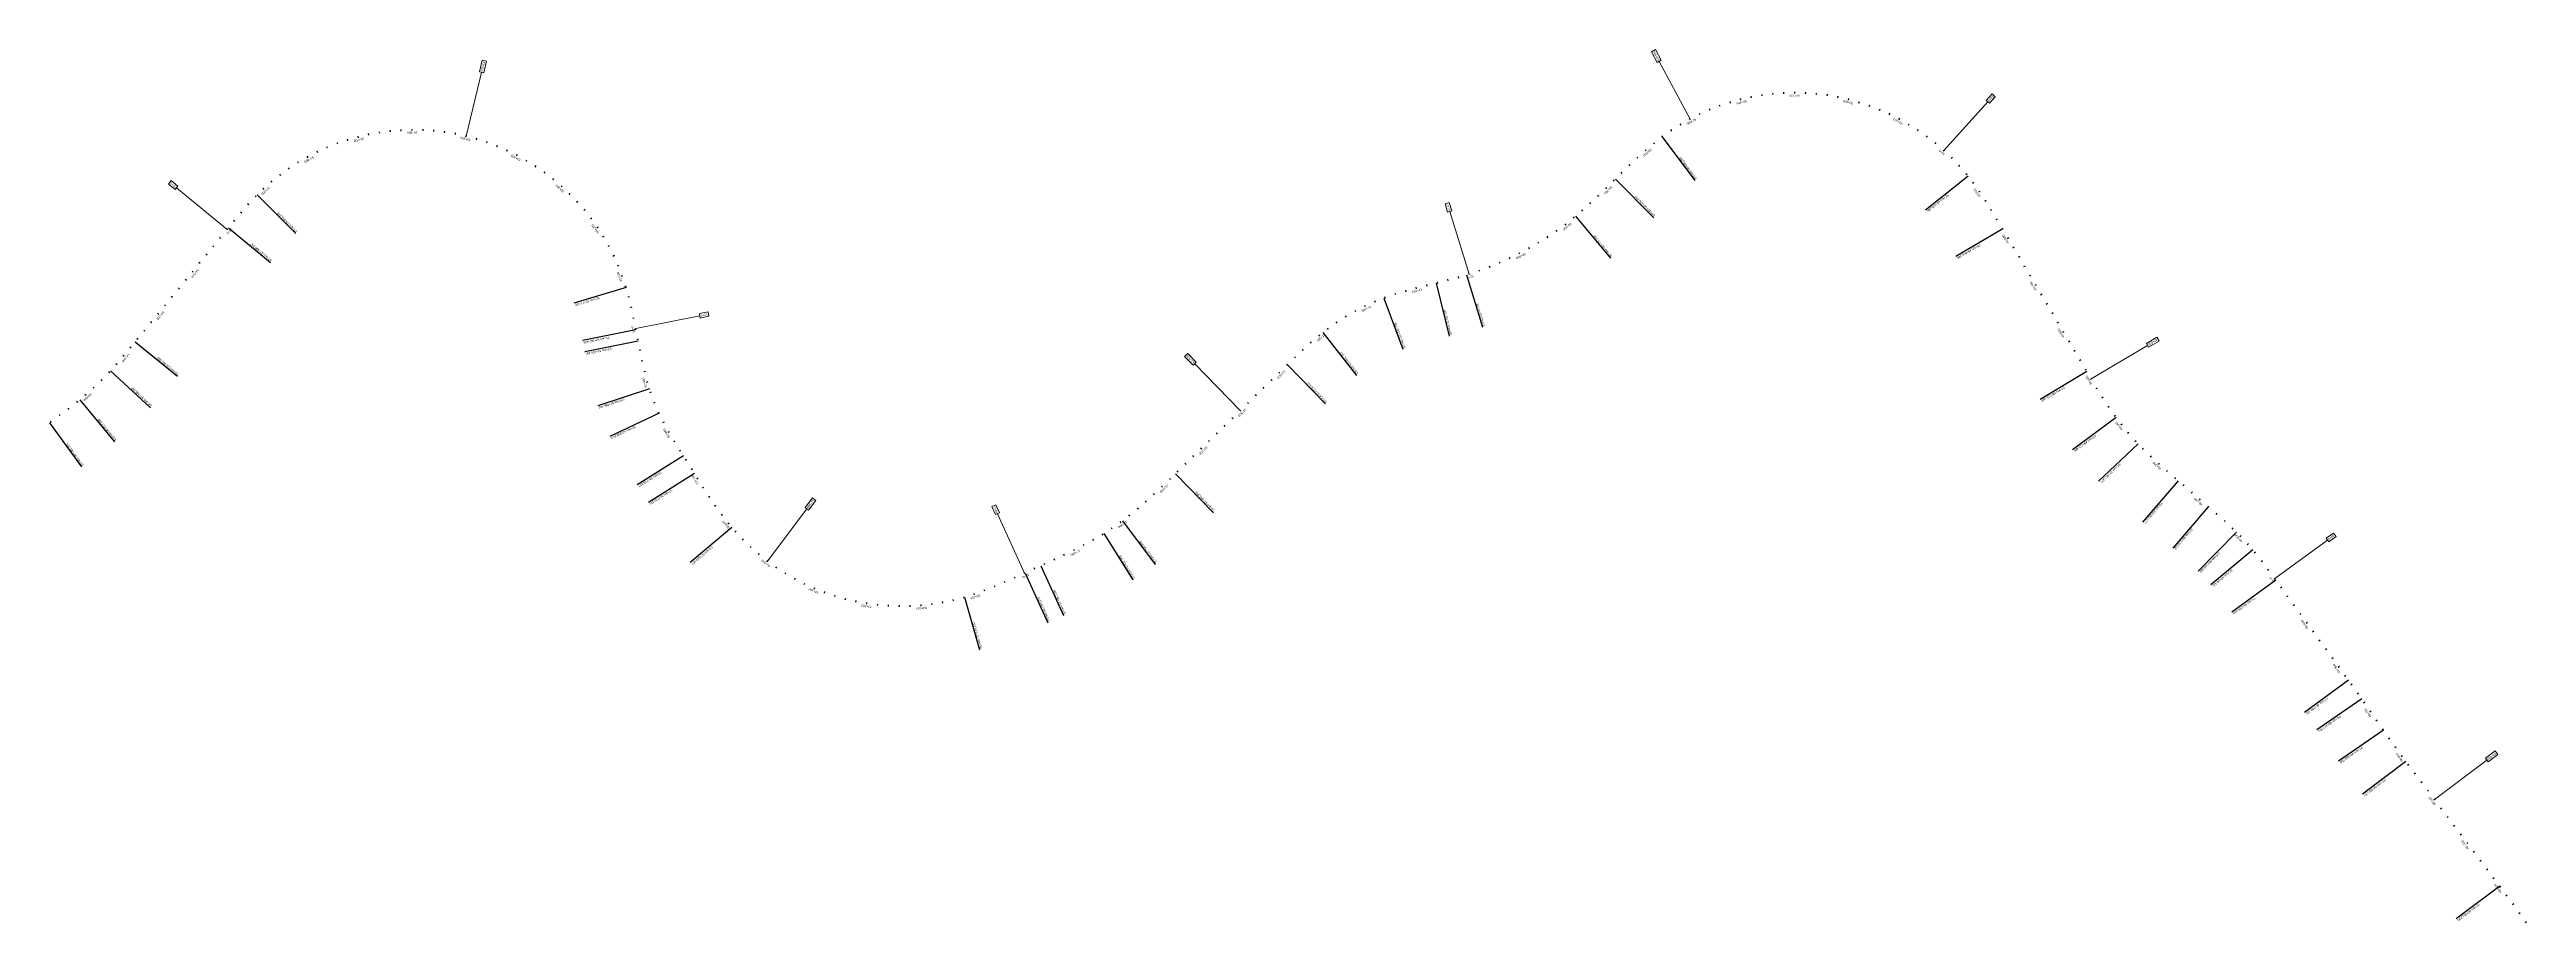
# Model space of a CAD drawing. Header units: metres. Extents: x 286368 to 330619, y 7396693 to 7466163.
# Drawn here: x 313292 to 317836, y 7431457 to 7433056 of the extents above; entities that cross this region are included whole.
import ezdxf

# ---------------------------------------------------------------- set-up
doc = ezdxf.new("R2010")
doc.units = ezdxf.units.M
doc.header["$MEASUREMENT"] = 0
for name, color, linetype, lineweight in [('U-HZ-ESTACAS', 3, 'Continuous', 30), ('U-HZ-KM', 1, 'Continuous', 20), ('U-HZ-NOTAVEIS', 2, 'Continuous', 30)]:
    doc.layers.add(name, color=color, linetype=linetype, lineweight=lineweight)
doc.layers.add('U-HZ-TRAÇO', color=3, linetype='TIC_LINE')
doc.styles.add('ARIAL', font='arial.ttf')
doc.styles.get("Standard").update_dxf_attribs({"font": 'arial.ttf'})
doc.linetypes.add('TIC_LINE', pattern='A,3.5,-0.25,["TIC",Standard,S=0.175,R=0,X=-0.05,Y=-0.1],-0.5', length=4.25)

# ---------------------------------------------------------------- blocks, each defined once
blk = doc.blocks.new('AeccTickLine')
at = {"layer": 'U-HZ-TRAÇO', "lineweight": -2}
blk.add_line((0, 1), (0, -1), dxfattribs=at)

msp = doc.modelspace()

# ---------------------------------------------------------------- linework, layer by layer
at = {"layer": 'U-HZ-KM', "linetype": 'Continuous', "lineweight": 0}
for p, q in [((314085.5, 7433036.8), (314080.3, 7433015.2)), ((314093.4, 7433034.9), (314085.5, 7433036.8)), ((314088.1, 7433013.3), (314093.4, 7433034.9)), ((316237.7, 7433056), (316230.6, 7433052.2)), ((316230.6, 7433052.2), (316241.1, 7433032.6)), ((316248.2, 7433036.4), (316237.7, 7433056)), ((316241.1, 7433032.6), (316248.2, 7433036.4)), ((316301.3, 7432928.7), (316244.7, 7433034.5)), ((314056, 7432897.6), (314084.2, 7433014.2)), ((314080.3, 7433015.2), (314088.1, 7433013.3)), ((316767, 7432871.4), (316847.6, 7432960.3)), ((316855.4, 7432975), (316844.6, 7432963)), ((316844.6, 7432963), (316850.6, 7432957.6)), ((316850.6, 7432957.6), (316861.4, 7432969.5)), ((316861.4, 7432969.5), (316855.4, 7432975)), ((313514.8, 7432815.9), (313509.7, 7432809.6)), ((313509.7, 7432809.6), (313522.1, 7432799.5)), ((313527.2, 7432805.7), (313514.8, 7432815.9)), ((313522.1, 7432799.5), (313527.2, 7432805.7)), ((313617.5, 7432726.6), (313524.7, 7432802.6)), ((315859.6, 7432775.6), (315851.8, 7432773.2)), ((315851.8, 7432773.2), (315856.6, 7432757.9)), ((315856.6, 7432757.9), (315864.3, 7432760.3)), ((315864.3, 7432760.3), (315859.6, 7432775.6)), ((315896.1, 7432644.5), (315860.5, 7432759.1)), ((314367, 7432544.8), (314484.7, 7432568.1)), ((314499.7, 7432575.2), (314483.9, 7432572.1)), ((314483.9, 7432572.1), (314485.5, 7432564.1)), ((314485.5, 7432564.1), (314501.2, 7432567.3)), ((314501.2, 7432567.3), (314499.7, 7432575.2)), ((315379.9, 7432499.3), (315374.1, 7432493.6)), ((315374.1, 7432493.6), (315389.6, 7432477.6)), ((315395.4, 7432483.3), (315379.9, 7432499.3)), ((317037.5, 7432452.7), (317140.6, 7432514)), ((317157.9, 7432529), (317138.6, 7432517.5)), ((317138.6, 7432517.5), (317142.7, 7432510.6)), ((317142.7, 7432510.6), (317162, 7432522)), ((317162, 7432522), (317157.9, 7432529)), ((315389.6, 7432477.6), (315395.4, 7432483.3)), ((315476.2, 7432394.4), (315392.5, 7432480.5)), ((314608.8, 7432118.8), (314681.1, 7432214.6)), ((314691.3, 7432234.8), (314677.9, 7432217)), ((314677.9, 7432217), (314684.3, 7432212.1)), ((314684.3, 7432212.1), (314697.8, 7432229.9)), ((314697.8, 7432229.9), (314691.3, 7432234.8)), ((315027.7, 7432221.8), (315020.4, 7432218.5)), ((315020.4, 7432218.5), (315027.1, 7432203.8)), ((315034.4, 7432207.2), (315027.7, 7432221.8)), ((315027.1, 7432203.8), (315034.4, 7432207.2)), ((315080.6, 7432096.4), (315030.7, 7432205.5)), ((317481.8, 7432170.1), (317468.6, 7432160.6)), ((317486.5, 7432163.6), (317481.8, 7432170.1)), ((317374, 7432086.7), (317471, 7432157.3)), ((317468.6, 7432160.6), (317473.4, 7432154)), ((317473.4, 7432154), (317486.5, 7432163.6)), ((317778.6, 7431770.7), (317760.7, 7431757.2)), ((317765.5, 7431750.7), (317783.5, 7431764.2)), ((317783.5, 7431764.2), (317778.6, 7431770.7)), ((317667.2, 7431681.8), (317763.1, 7431754)), ((317760.7, 7431757.2), (317765.5, 7431750.7))]:
    msp.add_line(p, q, dxfattribs=at)
at = {"layer": 'U-HZ-NOTAVEIS', "color": 1, "linetype": 'Continuous', "lineweight": -3}
for p, q in [((316250.5, 7432896.4), (316310.2, 7432816.2)), ((316164.4, 7432818.8), (316234.8, 7432747.8)), ((316811.3, 7432824.3), (316733.2, 7432761.8)), ((313672.6, 7432789.7), (313743.3, 7432719)), ((313619.9, 7432729.5), (313697.3, 7432666.1)), ((316091.4, 7432750.5), (316155.3, 7432673.6)), ((316874.9, 7432727.5), (316788.9, 7432676.6)), ((315835.5, 7432628.2), (315859.4, 7432531.1)), ((315891.5, 7432643.1), (315920.4, 7432547.3)), ((314349.4, 7432620.2), (314253.7, 7432591.2)), ((315739.5, 7432600.5), (315774.7, 7432506.9)), ((314367.5, 7432542.3), (314269.4, 7432522.9)), ((315627.6, 7432537.3), (315689.5, 7432458.8)), ((313449, 7432520.7), (313526.4, 7432457.3)), ((314371.5, 7432521.7), (314273.4, 7432502.3)), ((313403.5, 7432467.4), (313476.9, 7432399.5)), ((315562.6, 7432478.4), (315632.3, 7432406.7)), ((317029.6, 7432466), (316943.5, 7432415.1)), ((313347.4, 7432414.4), (313411, 7432337.3)), ((314392.4, 7432434.3), (314297.3, 7432403.4)), ((313291.6, 7432372.1), (313350.4, 7432291.2)), ((314410, 7432389.8), (314319.6, 7432347.2)), ((317083.3, 7432381.7), (317002.8, 7432322.5)), ((314454.6, 7432311.7), (314369.8, 7432258.7)), ((317123.5, 7432333.7), (317051, 7432264.9)), ((314475, 7432279), (314390.2, 7432226)), ((315357.2, 7432278.7), (315426.9, 7432207)), ((317197, 7432266), (317131.7, 7432190.3)), ((317252.2, 7432218.4), (317186.9, 7432142.6)), ((314543.4, 7432180.5), (314467.2, 7432115.8)), ((315226.1, 7432169), (315279, 7432084.2)), ((315260.2, 7432192.3), (315320, 7432112.2)), ((317304.1, 7432171.4), (317233.6, 7432100.5)), ((317333.6, 7432139.4), (317257.1, 7432075)), ((315081.3, 7432096.7), (315122.9, 7432005.7)), ((315110.3, 7432110), (315151.9, 7432019)), ((317376.1, 7432083.8), (317295.2, 7432025)), ((314970, 7432052.3), (314997.8, 7431956.2)), ((317509.6, 7431900.2), (317428.7, 7431841.4)), ((317533.6, 7431866.3), (317451.4, 7431809.4)), ((317573.3, 7431808.9), (317491, 7431752.1)), ((317614.7, 7431751.5), (317534.9, 7431691.3)), ((317786.8, 7431523), (317706.9, 7431462.8))]:
    msp.add_line(p, q, dxfattribs=at)

# ---------------------------------------------------------------- block references
at = {"layer": 'U-HZ-TRAÇO', "linetype": 'Continuous', "lineweight": -3}
for p, xscale, yscale, zscale, rotation in [((316337.5, 7432945.8), 1.5, 1.5, 1.5, 202.551726755773), ((316356.1, 7432953), 1.5, 1.5, 1.5, 199.7362093350149), ((316375.1, 7432959.3), 1.5, 1.5, 1.5, 196.9206919141958), ((316394.4, 7432964.7), 1.5, 1.5, 1.5, 194.1051744934205), ((316413.9, 7432969.1), 1.5, 1.5, 1.5, 191.2896570726169), ((316433.6, 7432972.5), 1.5, 1.5, 1.5, 188.474139651822), ((316453.4, 7432975), 1.5, 1.5, 1.5, 185.6586222310346), ((316473.4, 7432976.5), 1.5, 1.5, 1.5, 182.8431048102424), ((316493.4, 7432977), 1.5, 1.5, 1.5, 180.0275873894484), ((316513.4, 7432976.5), 1.5, 1.5, 1.5, 177.2120699686634), ((316533.3, 7432975), 1.5, 1.5, 1.5, 174.3965525478669), ((316553.2, 7432972.6), 1.5, 1.5, 1.5, 171.5810351270765), ((316572.9, 7432969.2), 1.5, 1.5, 1.5, 168.765517706276), ((316592.4, 7432964.8), 1.5, 1.5, 1.5, 165.9500002854842), ((316611.6, 7432959.4), 1.5, 1.5, 1.5, 163.1344828647141), ((316630.6, 7432953.2), 1.5, 1.5, 1.5, 160.3189654439077), ((316649.3, 7432946), 1.5, 1.5, 1.5, 157.5034480231292), ((313858, 7432895.9), 1.5, 1.5, 1.5, 194.5780365045012), ((313877.4, 7432900.5), 1.5, 1.5, 1.5, 191.7590559626526), ((313897.1, 7432904.1), 1.5, 1.5, 1.5, 188.9400754207951), ((313916.9, 7432906.7), 1.5, 1.5, 1.5, 186.1210948789544), ((313936.9, 7432908.3), 1.5, 1.5, 1.5, 183.3021143371065), ((313956.9, 7432909), 1.5, 1.5, 1.5, 180.4831337952527), ((313976.9, 7432908.7), 1.5, 1.5, 1.5, 177.6641532534028), ((313996.8, 7432907.4), 1.5, 1.5, 1.5, 174.84517271155), ((314016.7, 7432905.1), 1.5, 1.5, 1.5, 172.0261921697025), ((314036.4, 7432901.8), 1.5, 1.5, 1.5, 169.2072116278684), ((314056, 7432897.6), 1.5, 1.5, 1.5, 166.3882310860229), ((316250.7, 7432896.6), 1.5, 1.5, 1.5, 216.6293138597559), ((316267.1, 7432908.1), 1.5, 1.5, 1.5, 213.8137964389346), ((316284, 7432918.8), 1.5, 1.5, 1.5, 210.9982790181341), ((316301.3, 7432928.7), 1.5, 1.5, 1.5, 208.1827615973862), ((316319.2, 7432937.7), 1.5, 1.5, 1.5, 205.3672441765986), ((316667.6, 7432937.9), 1.5, 1.5, 1.5, 154.6879306023359), ((316685.4, 7432928.9), 1.5, 1.5, 1.5, 151.872413181566), ((316702.8, 7432919), 1.5, 1.5, 1.5, 149.0568957607204), ((316719.7, 7432908.3), 1.5, 1.5, 1.5, 146.2413783399417), ((316736.1, 7432896.8), 1.5, 1.5, 1.5, 143.4258609191656), ((313747.9, 7432849.1), 1.5, 1.5, 1.5, 211.4919197555547), ((313765.2, 7432859.2), 1.5, 1.5, 1.5, 208.6729392137107), ((313783, 7432868.3), 1.5, 1.5, 1.5, 205.8539586718852), ((313801.2, 7432876.6), 1.5, 1.5, 1.5, 203.0349781300326), ((313819.8, 7432884), 1.5, 1.5, 1.5, 200.2159975881984), ((313838.7, 7432890.4), 1.5, 1.5, 1.5, 197.3970170463354), ((314075.3, 7432892.4), 1.5, 1.5, 1.5, 163.5692505441628), ((314094.3, 7432886.3), 1.5, 1.5, 1.5, 160.7502700023172), ((314113, 7432879.2), 1.5, 1.5, 1.5, 157.9312894604747), ((314131.4, 7432871.3), 1.5, 1.5, 1.5, 155.1123089186378), ((314149.3, 7432862.4), 1.5, 1.5, 1.5, 152.2933283767769), ((314166.8, 7432852.7), 1.5, 1.5, 1.5, 149.4743478349059), ((316204.8, 7432858), 1.5, 1.5, 1.5, 222.8265507727176), ((316219.7, 7432871.4), 1.499999999999999, 1.499999999999999, 1.499999999999999, 221.2236910237641), ((316235, 7432884.3), 1.5, 1.5, 1.5, 219.1509412688729), ((316751.8, 7432884.5), 1.5, 1.5, 1.5, 140.6103434983439), ((316767, 7432871.4), 1.5, 1.5, 1.5, 137.7948260775781), ((316781.5, 7432857.6), 1.5, 1.5, 1.5, 134.9793086567726), ((313699.3, 7432814.1), 1.5, 1.5, 1.5, 219.9488613811305), ((313714.9, 7432826.6), 1.5, 1.5, 1.5, 217.1298808392586), ((313731.1, 7432838.3), 1.5, 1.5, 1.5, 214.3109002974638), ((314183.7, 7432842.1), 1.5, 1.5, 1.5, 146.6553672931016), ((314200.2, 7432830.7), 1.5, 1.5, 1.5, 143.8363867512581), ((314216, 7432818.5), 1.5, 1.5, 1.5, 141.0174062093916), ((314231.2, 7432805.5), 1.5, 1.5, 1.5, 138.1984256675113), ((316161.8, 7432816.2), 1.5, 1.5, 1.5, 224.7407307440778), ((316176, 7432830.2), 1.5, 1.5, 1.5, 224.5867621765448), ((316190.3, 7432844.2), 1.5, 1.5, 1.5, 223.9488796331752), ((316795.2, 7432843.2), 1.5, 1.5, 1.5, 132.1637912360351), ((316808.3, 7432828), 1.5, 1.5, 1.5, 129.3482738152111), ((316820.6, 7432812.2), 1.5, 1.5, 1.5, 126.7237119870933), ((313656.2, 7432772.4), 1.5, 1.5, 1.5, 227.9085481463845), ((313669.9, 7432787), 1.5, 1.5, 1.5, 225.5743783428075), ((313684.3, 7432800.9), 1.5, 1.5, 1.5, 222.7678419229944), ((314245.8, 7432791.8), 1.5, 1.5, 1.5, 135.3794451257132), ((314259.7, 7432777.5), 1.5, 1.5, 1.5, 132.5604645838433), ((314272.9, 7432762.4), 1.5, 1.5, 1.5, 129.7414840419499), ((316103.8, 7432761.1), 1.5, 1.5, 1.5, 221.2323999393562), ((316118.6, 7432774.5), 1.5, 1.5, 1.5, 222.7086696902078), ((316133.2, 7432788.2), 1.5, 1.5, 1.5, 223.7873240972922), ((316147.6, 7432802.1), 1.5, 1.5, 1.5, 224.4649969554344), ((316832.2, 7432796), 1.5, 1.5, 1.5, 124.5493310812721), ((316843.3, 7432779.3), 1.5, 1.5, 1.5, 122.8410976706195), ((316854, 7432762.4), 1.5, 1.5, 1.5, 121.6117743194321), ((313617.5, 7432726.6), 1.5, 1.5, 1.5, 230.6950308663488), ((313630.2, 7432742), 1.5, 1.5, 1.5, 230.462652347152), ((313643, 7432757.4), 1.5, 1.5, 1.5, 229.5379728144994), ((314285.3, 7432746.7), 1.5, 1.5, 1.5, 126.922503500107), ((314296.9, 7432730.4), 1.5, 1.5, 1.5, 124.1035229582565), ((314307.7, 7432713.6), 1.5, 1.5, 1.5, 121.2845424164552), ((316056.8, 7432723.9), 1.5, 1.5, 1.5, 215.3479366329638), ((316072.9, 7432735.7), 1.5, 1.5, 1.5, 217.3583148615367), ((316088.5, 7432748.2), 1.5, 1.5, 1.5, 219.3686930900618), ((316864.3, 7432745.3), 1.5, 1.5, 1.5, 120.8663971003749), ((316874.6, 7432728.1), 1.5, 1.5, 1.5, 120.6062943263824), ((313579.5, 7432680.1), 1.5, 1.5, 1.5, 230.6950308663488), ((313592.2, 7432695.6), 1.5, 1.5, 1.5, 230.6950308663488), ((313604.9, 7432711.1), 1.5, 1.5, 1.5, 230.6950308663488), ((314317.6, 7432696.3), 1.5, 1.5, 1.5, 118.4655618745833), ((314326.7, 7432678.4), 1.5, 1.5, 1.5, 115.6465813327857), ((315970.5, 7432673.5), 1.5, 1.5, 1.5, 205.296045490335), ((315988.5, 7432682.3), 1.5, 1.5, 1.5, 207.3064237188857), ((316006.1, 7432691.8), 1.5, 1.5, 1.5, 209.3168019474011), ((316023.3, 7432701.9), 1.5, 1.5, 1.5, 211.3271801759426), ((316040.2, 7432712.6), 1.5, 1.5, 1.5, 213.3375584044466), ((316884.7, 7432710.9), 1.5, 1.5, 1.5, 120.6059828893868), ((316894.9, 7432693.7), 1.5, 1.5, 1.5, 120.6059828893868), ((316905.1, 7432676.5), 1.5, 1.5, 1.5, 120.6059828893868), ((313541.5, 7432633.7), 1.5, 1.5, 1.5, 230.6950308663488), ((313554.2, 7432649.2), 1.5, 1.5, 1.5, 230.6950308663488), ((313566.8, 7432664.7), 1.5, 1.5, 1.5, 230.6950308663488), ((314334.9, 7432660.2), 1.5, 1.5, 1.5, 112.827600790853), ((314342.2, 7432641.6), 1.5, 1.5, 1.5, 110.0086202490501), ((315818.7, 7432624.1), 1.5, 1.5, 1.5, 194.0693698534257), ((315838.1, 7432628.9), 1.5, 1.5, 1.5, 193.8726410255431), ((315857.5, 7432633.7), 1.5, 1.5, 1.5, 194.3143261496562), ((315876.9, 7432638.9), 1.5, 1.5, 1.5, 195.4488745687216), ((315896.1, 7432644.5), 1.5, 1.5, 1.5, 197.2545325762199), ((315915, 7432650.7), 1.5, 1.5, 1.5, 199.2649108047421), ((315933.8, 7432657.7), 1.5, 1.5, 1.5, 201.2752890332934), ((315952.3, 7432665.2), 1.5, 1.5, 1.5, 203.2856672618003), ((316915.3, 7432659.2), 1.5, 1.5, 1.5, 120.6059828893868), ((316925.5, 7432642), 1.5, 1.5, 1.5, 120.6059828893868), ((316935.7, 7432624.8), 1.5, 1.5, 1.5, 120.6059828893868), ((313503.5, 7432587.3), 1.5, 1.5, 1.5, 230.6950308663488), ((313516.2, 7432602.8), 1.5, 1.5, 1.5, 230.6950308663488), ((313528.8, 7432618.2), 1.5, 1.5, 1.5, 230.6950308663488), ((314348.6, 7432622.6), 1.5, 1.5, 1.5, 107.1896397071539), ((314354.1, 7432603.4), 1.500000000000001, 1.500000000000001, 1.500000000000001, 104.6384578248755), ((314358.8, 7432584), 1.5, 1.5, 1.5, 102.7862272634274), ((315687.4, 7432576.7), 1.5, 1.5, 1.5, 208.4477390705136), ((315705.2, 7432585.8), 1.5, 1.5, 1.5, 205.7193686175084), ((315723.4, 7432594), 1.5, 1.5, 1.5, 202.990998164462), ((315742, 7432601.4), 1.5, 1.5, 1.5, 200.2754814672202), ((315760.9, 7432607.9), 1.5, 1.5, 1.5, 197.9268528057875), ((315780.1, 7432613.8), 1.5, 1.5, 1.5, 196.1008107079515), ((315799.3, 7432619.1), 1.5, 1.5, 1.5, 194.8130232789518), ((316945.8, 7432607.6), 1.5, 1.5, 1.5, 120.6059828893868), ((316956, 7432590.4), 1.5, 1.5, 1.5, 120.6059828893868), ((313465.5, 7432540.9), 1.5, 1.5, 1.5, 230.6950308663488), ((313478.2, 7432556.3), 1.5, 1.5, 1.5, 230.6950308663488), ((313490.8, 7432571.8), 1.5, 1.5, 1.5, 230.6950308663488), ((314363, 7432564.4), 1.5, 1.5, 1.5, 101.6387418374416), ((314367, 7432544.8), 1.5, 1.5, 1.5, 101.1960015469181), ((315621.1, 7432532.1), 1.5, 1.5, 1.5, 219.2925420924848), ((315636.9, 7432544.4), 1.5, 1.5, 1.5, 216.6328504295024), ((315653.2, 7432556), 1.5, 1.5, 1.5, 213.9044799765369), ((315670.1, 7432566.8), 1.5, 1.5, 1.5, 211.1761095235147), ((316966.2, 7432573.2), 1.5, 1.5, 1.5, 120.6059828893868), ((316976.4, 7432556), 1.5, 1.5, 1.5, 120.6059828893868), ((316986.6, 7432538.8), 1.5, 1.5, 1.5, 120.6059828893868), ((313427.4, 7432494.5), 1.5, 1.5, 1.5, 229.8762281981251), ((313440.1, 7432509.9), 1.5, 1.5, 1.5, 230.5571636578115), ((313452.8, 7432525.4), 1.5, 1.5, 1.5, 230.6950308663488), ((314370.8, 7432525.2), 1.5, 1.5, 1.5, 101.1902077319462), ((314374.7, 7432505.6), 1.5, 1.5, 1.5, 101.4180153333612), ((315576.6, 7432492), 1.5, 1.5, 1.5, 223.8894331843906), ((315591.1, 7432505.7), 1.5, 1.5, 1.5, 222.9726125751161), ((315605.9, 7432519.2), 1.5, 1.5, 1.5, 221.4370337259832), ((316996.7, 7432521.5), 1.5, 1.5, 1.5, 120.6059828893868), ((317006.9, 7432504.3), 1.5, 1.5, 1.5, 120.6059828893868), ((317017.1, 7432487.1), 1.5, 1.5, 1.5, 120.6059828893868), ((313386.9, 7432450.2), 1.5, 1.5, 1.5, 224.8241875704475), ((313400.9, 7432464.6), 1.5, 1.5, 1.5, 226.8170842491411), ((313414.3, 7432479.4), 1.5, 1.5, 1.5, 228.6258936873767), ((314378.8, 7432486), 1.5, 1.5, 1.5, 102.3056357238763), ((314383.3, 7432466.5), 1.5, 1.5, 1.5, 103.8633821905678), ((314388.5, 7432447.2), 1.5, 1.5, 1.5, 106.0912547334358), ((315533.5, 7432450.2), 1.5, 1.5, 1.5, 224.1851623341186), ((315547.9, 7432464.1), 1.5, 1.5, 1.5, 224.1851623341186), ((315562.2, 7432478), 1.5, 1.5, 1.5, 224.1851623341186), ((317027.3, 7432469.9), 1.5, 1.5, 1.5, 120.6059828893868), ((317037.5, 7432452.7), 1.5, 1.5, 1.5, 120.7434306518675), ((313326.5, 7432397.9), 1.5, 1.5, 1.5, 217.3573700207928), ((313342.3, 7432410.2), 1.5, 1.5, 1.5, 218.8767906727942), ((313357.6, 7432423), 1.5, 1.5, 1.5, 220.8383942130731), ((313372.5, 7432436.4), 1.5, 1.5, 1.5, 222.8312908917701), ((314394.5, 7432428.1), 1.5, 1.5, 1.5, 108.9539586679333), ((314401.5, 7432409.4), 1.5, 1.5, 1.5, 111.9695260107128), ((315490.5, 7432408.3), 1.5, 1.5, 1.5, 224.1851623341186), ((315504.8, 7432422.3), 1.5, 1.5, 1.5, 224.1851623341186), ((315519.2, 7432436.2), 1.5, 1.5, 1.5, 224.1851623341186), ((317047.8, 7432435.5), 1.5, 1.5, 1.5, 121.327582539095), ((317058.3, 7432418.6), 1.5, 1.5, 1.5, 122.3701006624272), ((317069.2, 7432401.8), 1.5, 1.5, 1.5, 123.870985021864), ((313294.4, 7432374.1), 1.5, 1.5, 1.5, 216.0267258699755), ((313310.5, 7432385.9), 1.5, 1.5, 1.5, 216.4073484198533), ((314409.5, 7432391), 1.5, 1.5, 1.5, 114.9850933534187), ((314418.4, 7432373.1), 1.5, 1.5, 1.5, 117.7100257883053), ((314428, 7432355.6), 1.5, 1.5, 1.5, 119.7664114655634), ((315433.1, 7432352.6), 1.5, 1.5, 1.5, 224.1851623341186), ((315447.5, 7432366.5), 1.5, 1.5, 1.5, 224.1851623341186), ((315461.8, 7432380.5), 1.5, 1.5, 1.5, 224.1851623341186), ((315476.2, 7432394.4), 1.5, 1.5, 1.5, 224.1851623341186), ((317080.7, 7432385.4), 1.5, 1.5, 1.5, 125.8302356174055), ((317092.7, 7432369.4), 1.5, 1.5, 1.5, 128.1104046860958), ((317105.3, 7432353.9), 1.5, 1.5, 1.5, 130.4022358665645), ((314438.1, 7432338.4), 1.5, 1.5, 1.5, 121.1526710666451), ((314448.6, 7432321.3), 1.5, 1.5, 1.5, 121.8688045915503), ((314459.2, 7432304.4), 1.5, 1.5, 1.5, 121.9771533945311), ((315390.1, 7432310.8), 1.5, 1.5, 1.5, 224.1851623341186), ((315404.5, 7432324.7), 1.5, 1.5, 1.5, 224.1851623341186), ((315418.8, 7432338.7), 1.5, 1.5, 1.5, 224.1851623341186), ((317118.6, 7432338.9), 1.5, 1.5, 1.5, 132.6940670470761), ((317132.5, 7432324.5), 1.5, 1.5, 1.5, 134.8908862524209), ((317146.8, 7432310.6), 1.5, 1.5, 1.5, 136.658406269233), ((314469.8, 7432287.4), 1.5, 1.5, 1.5, 121.9771533945311), ((314480.4, 7432270.4), 1.5, 1.5, 1.5, 122.0365643732894), ((315347.1, 7432269), 1.5, 1.5, 1.5, 224.0981454762649), ((315361.4, 7432282.9), 1.5, 1.5, 1.5, 224.1851623341186), ((315375.8, 7432296.8), 1.5, 1.5, 1.5, 224.1851623341186), ((317161.5, 7432297), 1.5, 1.5, 1.5, 137.9675600499403), ((317176.5, 7432283.8), 1.5, 1.5, 1.5, 138.818347594543), ((317191.6, 7432270.6), 1.5, 1.5, 1.5, 139.210768903041), ((314491, 7432253.5), 1.5, 1.5, 1.5, 122.5047389326208), ((314501.9, 7432236.7), 1.5, 1.5, 1.5, 123.4387328375869), ((314513.1, 7432220.2), 1.5, 1.5, 1.5, 124.8385460881879), ((315288.3, 7432214.8), 1.5, 1.5, 1.5, 220.2865724028179), ((315303.3, 7432227.9), 1.5, 1.5, 1.5, 221.7683497897618), ((315318.1, 7432241.4), 1.5, 1.5, 1.5, 222.8975377643179), ((315332.7, 7432255.1), 1.5, 1.5, 1.5, 223.6741363264854), ((317206.7, 7432257.6), 1.5, 1.5, 1.5, 139.2398359509901), ((317221.9, 7432244.5), 1.5, 1.5, 1.5, 139.2398359509901), ((317237, 7432231.5), 1.5, 1.5, 1.5, 139.2398359509901), ((317252.2, 7432218.4), 1.5, 1.5, 1.5, 139.2398359509901), ((314524.8, 7432203.9), 1.5, 1.5, 1.5, 126.7041786844236), ((314537.1, 7432188.1), 1.5, 1.5, 1.5, 129.0356306262942), ((314550, 7432172.9), 1.5, 1.5, 1.5, 131.7734909345093), ((315223.8, 7432167.6), 1.5, 1.5, 1.5, 211.6920440857628), ((315240.6, 7432178.4), 1.5, 1.5, 1.5, 213.9806515230946), ((315256.9, 7432189.9), 1.5, 1.5, 1.5, 216.2724827036494), ((315272.8, 7432202.1), 1.5, 1.5, 1.5, 218.4522056034857), ((317267.3, 7432205.3), 1.5, 1.5, 1.5, 138.9093742148008), ((317282.3, 7432192.1), 1.5, 1.5, 1.5, 137.913460143022), ((317296.9, 7432178.5), 1.5, 1.5, 1.5, 136.2520898631934), ((314563.7, 7432158.3), 1.5, 1.5, 1.5, 134.568407008354), ((314578.1, 7432144.4), 1.5, 1.5, 1.5, 137.3633230821358), ((314593.1, 7432131.2), 1.5, 1.5, 1.5, 140.1582391559535), ((315153.3, 7432129.8), 1.5, 1.5, 1.5, 205.5361518327134), ((315171.2, 7432138.6), 1.5, 1.5, 1.5, 206.5462407773934), ((315189, 7432147.8), 1.5, 1.5, 1.5, 207.9089191344617), ((315206.5, 7432157.4), 1.5, 1.5, 1.5, 209.6241869039182), ((317311.1, 7432164.4), 1.5, 1.5, 1.5, 134.0073141542635), ((317324.7, 7432149.7), 1.5, 1.5, 1.5, 131.6782174261292), ((317337.7, 7432134.5), 1.5, 1.5, 1.5, 129.3833625535408), ((314608.8, 7432118.8), 1.5, 1.5, 1.5, 142.9531552297617), ((314625, 7432107.1), 1.5, 1.5, 1.5, 145.7480713036047), ((314641.8, 7432096.3), 1.5, 1.5, 1.5, 148.5429873773662), ((314659.2, 7432086.3), 1.5, 1.5, 1.5, 151.3379034511758), ((314676.9, 7432077.1), 1.5, 1.5, 1.5, 154.1328195250074), ((315044.1, 7432080), 1.5, 1.5, 1.5, 203.5819664462341), ((315062.4, 7432088.1), 1.5, 1.5, 1.5, 204.2988580570148), ((315080.6, 7432096.4), 1.5, 1.5, 1.5, 204.5499303221605), ((315098.8, 7432104.7), 1.5, 1.5, 1.5, 204.5502844082527), ((315117, 7432113), 1.5, 1.5, 1.5, 204.5737421805178), ((315135.2, 7432121.3), 1.5, 1.5, 1.5, 204.8786523004216), ((317350.1, 7432118.8), 1.5, 1.5, 1.5, 127.6004720585122), ((317362.2, 7432102.9), 1.5, 1.5, 1.5, 126.4830377715333), ((317374, 7432086.7), 1.5, 1.5, 1.5, 126.0310596926042), ((314695.1, 7432068.8), 1.5, 1.5, 1.5, 156.9277355988032), ((314713.7, 7432061.5), 1.5, 1.5, 1.5, 159.7226516725916), ((314732.6, 7432055), 1.5, 1.5, 1.5, 162.5175677464248), ((314751.9, 7432049.4), 1.5, 1.5, 1.5, 165.3124838202207), ((314771.3, 7432044.8), 1.5, 1.5, 1.5, 168.1073998940359), ((314791, 7432041.2), 1.5, 1.5, 1.5, 170.9023159678282), ((314810.8, 7432038.5), 1.5, 1.5, 1.5, 173.6972320416447), ((314830.7, 7432036.8), 1.5, 1.5, 1.5, 176.4921481154399), ((314850.7, 7432036.1), 1.5, 1.5, 1.5, 179.2870641892463), ((314870.7, 7432036.3), 1.5, 1.5, 1.5, 182.0819802630577), ((314890.7, 7432037.5), 1.5, 1.5, 1.5, 184.8768963368671), ((314910.5, 7432039.7), 1.5, 1.5, 1.5, 187.6718124106722), ((314930.3, 7432042.9), 1.5, 1.5, 1.5, 190.4667284844787), ((314949.9, 7432047), 1.5, 1.5, 1.5, 193.2616445582771), ((314969.2, 7432052), 1.500000000000001, 1.500000000000001, 1.500000000000001, 196.0565606320904), ((314988.3, 7432058), 1.5, 1.5, 1.5, 198.6363755400832), ((315007.1, 7432064.8), 1.5, 1.5, 1.5, 200.7507251877684), ((315025.7, 7432072.1), 1.5, 1.5, 1.5, 202.3992554898187), ((317385.7, 7432070.5), 1.5, 1.5, 1.5, 126.0203748749062), ((317397.5, 7432054.4), 1.5, 1.5, 1.5, 126.0203748749062), ((317409.3, 7432038.2), 1.5, 1.5, 1.5, 126.0203748749062), ((317421, 7432022), 1.5, 1.5, 1.5, 126.0203748749062), ((317432.8, 7432005.8), 1.5, 1.5, 1.5, 126.0203748749062), ((317444.5, 7431989.7), 1.5, 1.5, 1.5, 126.0203748749062), ((317456.3, 7431973.5), 1.5, 1.5, 1.5, 126.0203748749062), ((317468.1, 7431957.3), 1.5, 1.5, 1.5, 126.0203748749062), ((317479.8, 7431941.1), 1.5, 1.5, 1.5, 126.0203748749062), ((317491.6, 7431925), 1.5, 1.5, 1.5, 126.0203748749062), ((317503.4, 7431908.8), 1.5, 1.5, 1.5, 126.0203748749062), ((317515.1, 7431892.6), 1.5, 1.5, 1.5, 125.7114435537858), ((317526.7, 7431876.3), 1.5, 1.5, 1.5, 125.0566346450673), ((317538.1, 7431859.9), 1.5, 1.5, 1.5, 124.6572349518451), ((317549.5, 7431843.4), 1.5, 1.5, 1.5, 124.6572349518451), ((317560.8, 7431826.9), 1.5, 1.5, 1.5, 124.6572349518451), ((317572.2, 7431810.5), 1.5, 1.5, 1.5, 124.6572349518451), ((317583.7, 7431794.1), 1.5, 1.5, 1.5, 125.2496955399805), ((317595.3, 7431777.8), 1.5, 1.5, 1.5, 125.9045044486863), ((317607.1, 7431761.7), 1.5, 1.5, 1.5, 126.5593133574092), ((317619.1, 7431745.7), 1.5, 1.5, 1.5, 126.9767123435317), ((317631.1, 7431729.7), 1.5, 1.5, 1.5, 126.9767123435317), ((317643.2, 7431713.7), 1.5, 1.5, 1.5, 126.9767123435317), ((317655.2, 7431697.8), 1.5, 1.5, 1.5, 126.9767123435317), ((317667.2, 7431681.8), 1.5, 1.5, 1.5, 126.9767123435317), ((317679.3, 7431665.8), 1.5, 1.5, 1.5, 126.9767123435317), ((317691.3, 7431649.8), 1.5, 1.5, 1.5, 126.9767123435317), ((317703.3, 7431633.9), 1.5, 1.5, 1.5, 126.9767123435317), ((317715.3, 7431617.9), 1.5, 1.5, 1.5, 126.9767123435317), ((317727.4, 7431601.9), 1.5, 1.5, 1.5, 126.9767123435317), ((317739.4, 7431585.9), 1.5, 1.5, 1.5, 126.9767123435317), ((317751.4, 7431569.9), 1.5, 1.5, 1.5, 126.9767123435317), ((317763.5, 7431554), 1.5, 1.5, 1.5, 126.9767123435317), ((317775.5, 7431538), 1.5, 1.5, 1.5, 126.9767123435317), ((317787.5, 7431522), 1.5, 1.5, 1.5, 126.9761010248577), ((317799.5, 7431506), 1.5, 1.5, 1.5, 126.7944767016641), ((317811.4, 7431490), 1.5, 1.5, 1.5, 126.2894266346454), ((317823.2, 7431473.8), 1.5, 1.5, 1.5, 125.4613610843734), ((317834.6, 7431457.4), 1.5, 1.5, 1.5, 124.3118192194371)]:
    msp.add_blockref('AeccTickLine', p, dxfattribs=dict(at, xscale=xscale, yscale=yscale, zscale=zscale, rotation=rotation))

# ---------------------------------------------------------------- texts
at = {"layer": 'U-HZ-ESTACAS', "style": 'ARIAL'}
for s, rotation, p in [('50+400', 194.1052, (316404.3, 7432963.7)), ('50+300', 180.0276, (316502.7, 7432973.6)), ('50+200', 165.95, (316600.7, 7432959.3)), ('53+600', 180.4831, (313966.3, 7432905.7)), ('53+500', 166.3882, (314064.3, 7432892.1)), ('50+500', 208.1828, (316311.2, 7432930.2)), ('50+100', 151.8724, (316692.1, 7432921.5)), ('53+800', 208.6729, (313775.1, 7432860.7)), ('53+700', 194.578, (313867.9, 7432895)), ('53+400', 152.2933, (314156, 7432855.1)), ('50+600', 221.2237, (316228.9, 7432875)), ('50+0', 137.7948, (316769.4, 7432864.7)), ('53+300', 138.1984, (314236, 7432796.8)), ('50+700', 224.465, (316156.6, 7432806.3)), ('53+900', 222.7678, (313693.4, 7432804.8)), ('49+900', 124.5493, (316834.8, 7432786.4)), ('54+0', 230.695, (313624.1, 7432729.3)), ('53+200', 124.1035, (314299.4, 7432720.8)), ('50+800', 217.3583, (316082.3, 7432738.8)), ('49+800', 120.606, (316886.6, 7432701.2)), ('50+900', 207.3064, (315998.3, 7432683.7)), ('54+100', 230.695, (313562.7, 7432654.3)), ('53+100', 110.0086, (314342.3, 7432631.6)), ('51+0', 197.2545, (315903, 7432643.1)), ('49+700', 120.606, (316937.5, 7432615.1)), ('51+200', 205.7194, (315715.1, 7432586.9)), ('51+100', 194.813, (315809.3, 7432618.3)), ('54+200', 230.695, (313499.4, 7432577)), ('53+0', 101.196, (314364.9, 7432538)), ('51+300', 219.2925, (315630.5, 7432535.5)), ('49+600', 120.606, (316988.4, 7432529)), ('54+300', 229.8762, (313436, 7432499.6)), ('52+900', 106.0913, (314387.9, 7432437.2)), ('51+400', 224.1852, (315556.9, 7432468.3)), ('49+500', 120.7434, (317039.4, 7432443)), ('54+400', 220.8384, (313366.9, 7432426.6)), ('51+500', 224.1852, (315485.2, 7432398.6)), ('52+800', 119.7664, (314429.7, 7432345.8)), ('49+400', 128.1104, (317095.8, 7432360)), ('51+600', 224.1852, (315413.5, 7432328.9)), ('52+700', 122.0366, (314482.5, 7432260.7)), ('49+300', 137.9676, (317166.2, 7432288.3)), ('51+700', 223.6741, (315341.8, 7432259.2)), ('49+200', 139.2398, (317241.9, 7432222.9)), ('52+600', 129.0356, (314540.4, 7432178.7)), ('51+800', 216.2725, (315266.5, 7432192.8)), ('51+900', 206.5462, (315181.1, 7432139.8)), ('49+100', 134.0073, (317315.2, 7432155.3)), ('52+500', 142.9532, (314614.3, 7432110.5)), ('52+0', 204.5499, (315087.7, 7432095.9)), ('49+0', 126.0311, (317374.9, 7432079.7)), ('52+400', 156.9277, (314702.5, 7432062.1)), ('52+300', 170.9023, (314799.7, 7432036.4)), ('52+200', 184.8769, (314900.3, 7432035)), ('52+100', 198.6364, (314998.3, 7432057.8)), ('48+900', 126.0204, (317435.6, 7431996.3)), ('48+800', 126.0204, (317494.4, 7431915.5)), ('48+700', 124.6572, (317552, 7431833.9)), ('48+600', 126.5593, (317610, 7431752.2)), ('48+500', 126.9767, (317670.1, 7431672.3)), ('48+400', 126.9767, (317730.3, 7431592.5)), ('48+300', 126.9761, (317790.4, 7431512.6))]:
    msp.add_text(s, height=4, rotation=rotation, dxfattribs=at).set_placement(p)
at = {"layer": 'U-HZ-KM', "style": 'ARIAL'}
for s, rotation, p in [('53+500', 256.3882, (314087.1, 7433034.6)), ('50+500', 118.1828, (316245.6, 7433037)), ('50+0', 227.7948, (316855.8, 7432972.3)), ('54+0', 140.695, (313524.6, 7432805.2)), ('51+0', 107.2545, (315861.8, 7432761.3)), ('53+0', 191.196, (314498.3, 7432572.8)), ('51+500', 134.1852, (315392.7, 7432483.1)), ('49+500', 210.7434, (317157.3, 7432526.2)), ('52+500', 232.9532, (314691.9, 7432232.2)), ('52+0', 114.5499, (315031.8, 7432207.9)), ('49+0', 216.0311, (317481.4, 7432167.3)), ('48+500', 216.9767, (317778.3, 7431767.9))]:
    msp.add_text(s, height=4, rotation=rotation, dxfattribs=at).set_placement(p)
at = {"layer": 'U-HZ-NOTAVEIS', "style": 'ARIAL'}
for s, rotation, p in [('CS=km 50+560,284', 126.6693, (316313.9, 7432820.2)), ('SPI=km 50+676,284', 134.7477, (316237.9, 7432752.3)), ('SC=km 49+935,284', 218.6843, (316774.1, 7432791.9)), ('CS=km 53+916,242', 135.0571, (313746.4, 7432723.5)), ('SC=km 50+776,284', 129.7422, (316158.8, 7432677.8)), ('ST=km 53+996,242', 140.695, (313699.9, 7432670.9)), ('TS=km 49+819,284', 210.606, (316833, 7432700.3)), ('SC=km 53+77,435', 196.8282, (314299.9, 7432603.1)), ('SPI=km 51+62,739', 103.8661, (315864.4, 7432533.4)), ('CS=km 51+4,759', 106.7762, (315925.2, 7432549.8)), ('SC=km 51+162,739', 110.6362, (315779.3, 7432509.7)), ('TS=km 54+266,082', 140.695, (313528.9, 7432462.2)), ('TS=km 52+997,435', 191.1902, (314318.9, 7432530.6)), ('ST=km 52+976,491', 191.1902, (314322.2, 7432509.9)), ('CS=km 51+291,719', 128.2315, (315693, 7432462.9)), ('ST=km 51+379,510', 134.1852, (315635.4, 7432411.1)), ('SC=km 54+336,082', 137.2075, (313479.8, 7432404.1)), ('CS=km 52+886,491', 197.9752, (314345.5, 7432416.9)), ('ST=km 49+515,488', 210.606, (316987.7, 7432438.8)), ('CS=km 54+413,369', 129.5062, (313414.5, 7432341.4)), ('SC=km 52+838,627', 205.1921, (314366.3, 7432367)), ('ST=km 54+483,369', 126.0186, (313354.2, 7432295.2)), ('CS=km 49+415,488', 216.3356, (317044.9, 7432350.9)), ('TS=km 52+748,627', 211.9772, (314413.4, 7432283.5)), ('SC=km 49+352,877', 223.5103, (317089.2, 7432298.3)), ('ST=km 52+710,101', 211.9772, (314433.1, 7432250.4)), ('TS=km 51+665,949', 134.1852, (315429.9, 7432211.6)), ('TS=km 49+252,877', 229.2398, (317166, 7432226.9)), ('ST=km 49+179,932', 229.2398, (317221.2, 7432179.2)), ('CS=km 52+590,101', 220.3619, (314506.6, 7432146.5)), ('CS=km 51+837,295', 121.9987, (315283, 7432087.9)), ('SC=km 51+795,949', 126.7367, (315323.7, 7432116.2)), ('CS=km 49+109,932', 225.1639, (317270.8, 7432135)), ('SC=km 49+66,416', 220.0963, (317294.8, 7432104.1)), ('TS=km 51+999,220', 114.5503, (315127.2, 7432009)), ('ST=km 51+967,295', 114.5503, (315156.3, 7432022.1)), ('TS=km 48+996,416', 216.0204, (317336.9, 7432052.8)), ('SC=km 52+119,220', 106.1655, (315002.6, 7431958.7)), ('PT=km 48+769,436', 216.0204, (317470.4, 7431869.2)), ('PC=km 48+727,801', 214.6572, (317493.6, 7431836.1)), ('PT=km 48+658,096', 214.6572, (317533.4, 7431778.9)), ('PC=km 48+587,251', 216.9767, (317576, 7431719.7)), ('ST=km 48+301,230', 216.9767, (317748.1, 7431491.3))]:
    msp.add_text(s, height=4, rotation=rotation, dxfattribs=at).set_placement(p)

doc.saveas('drawing.dxf')
